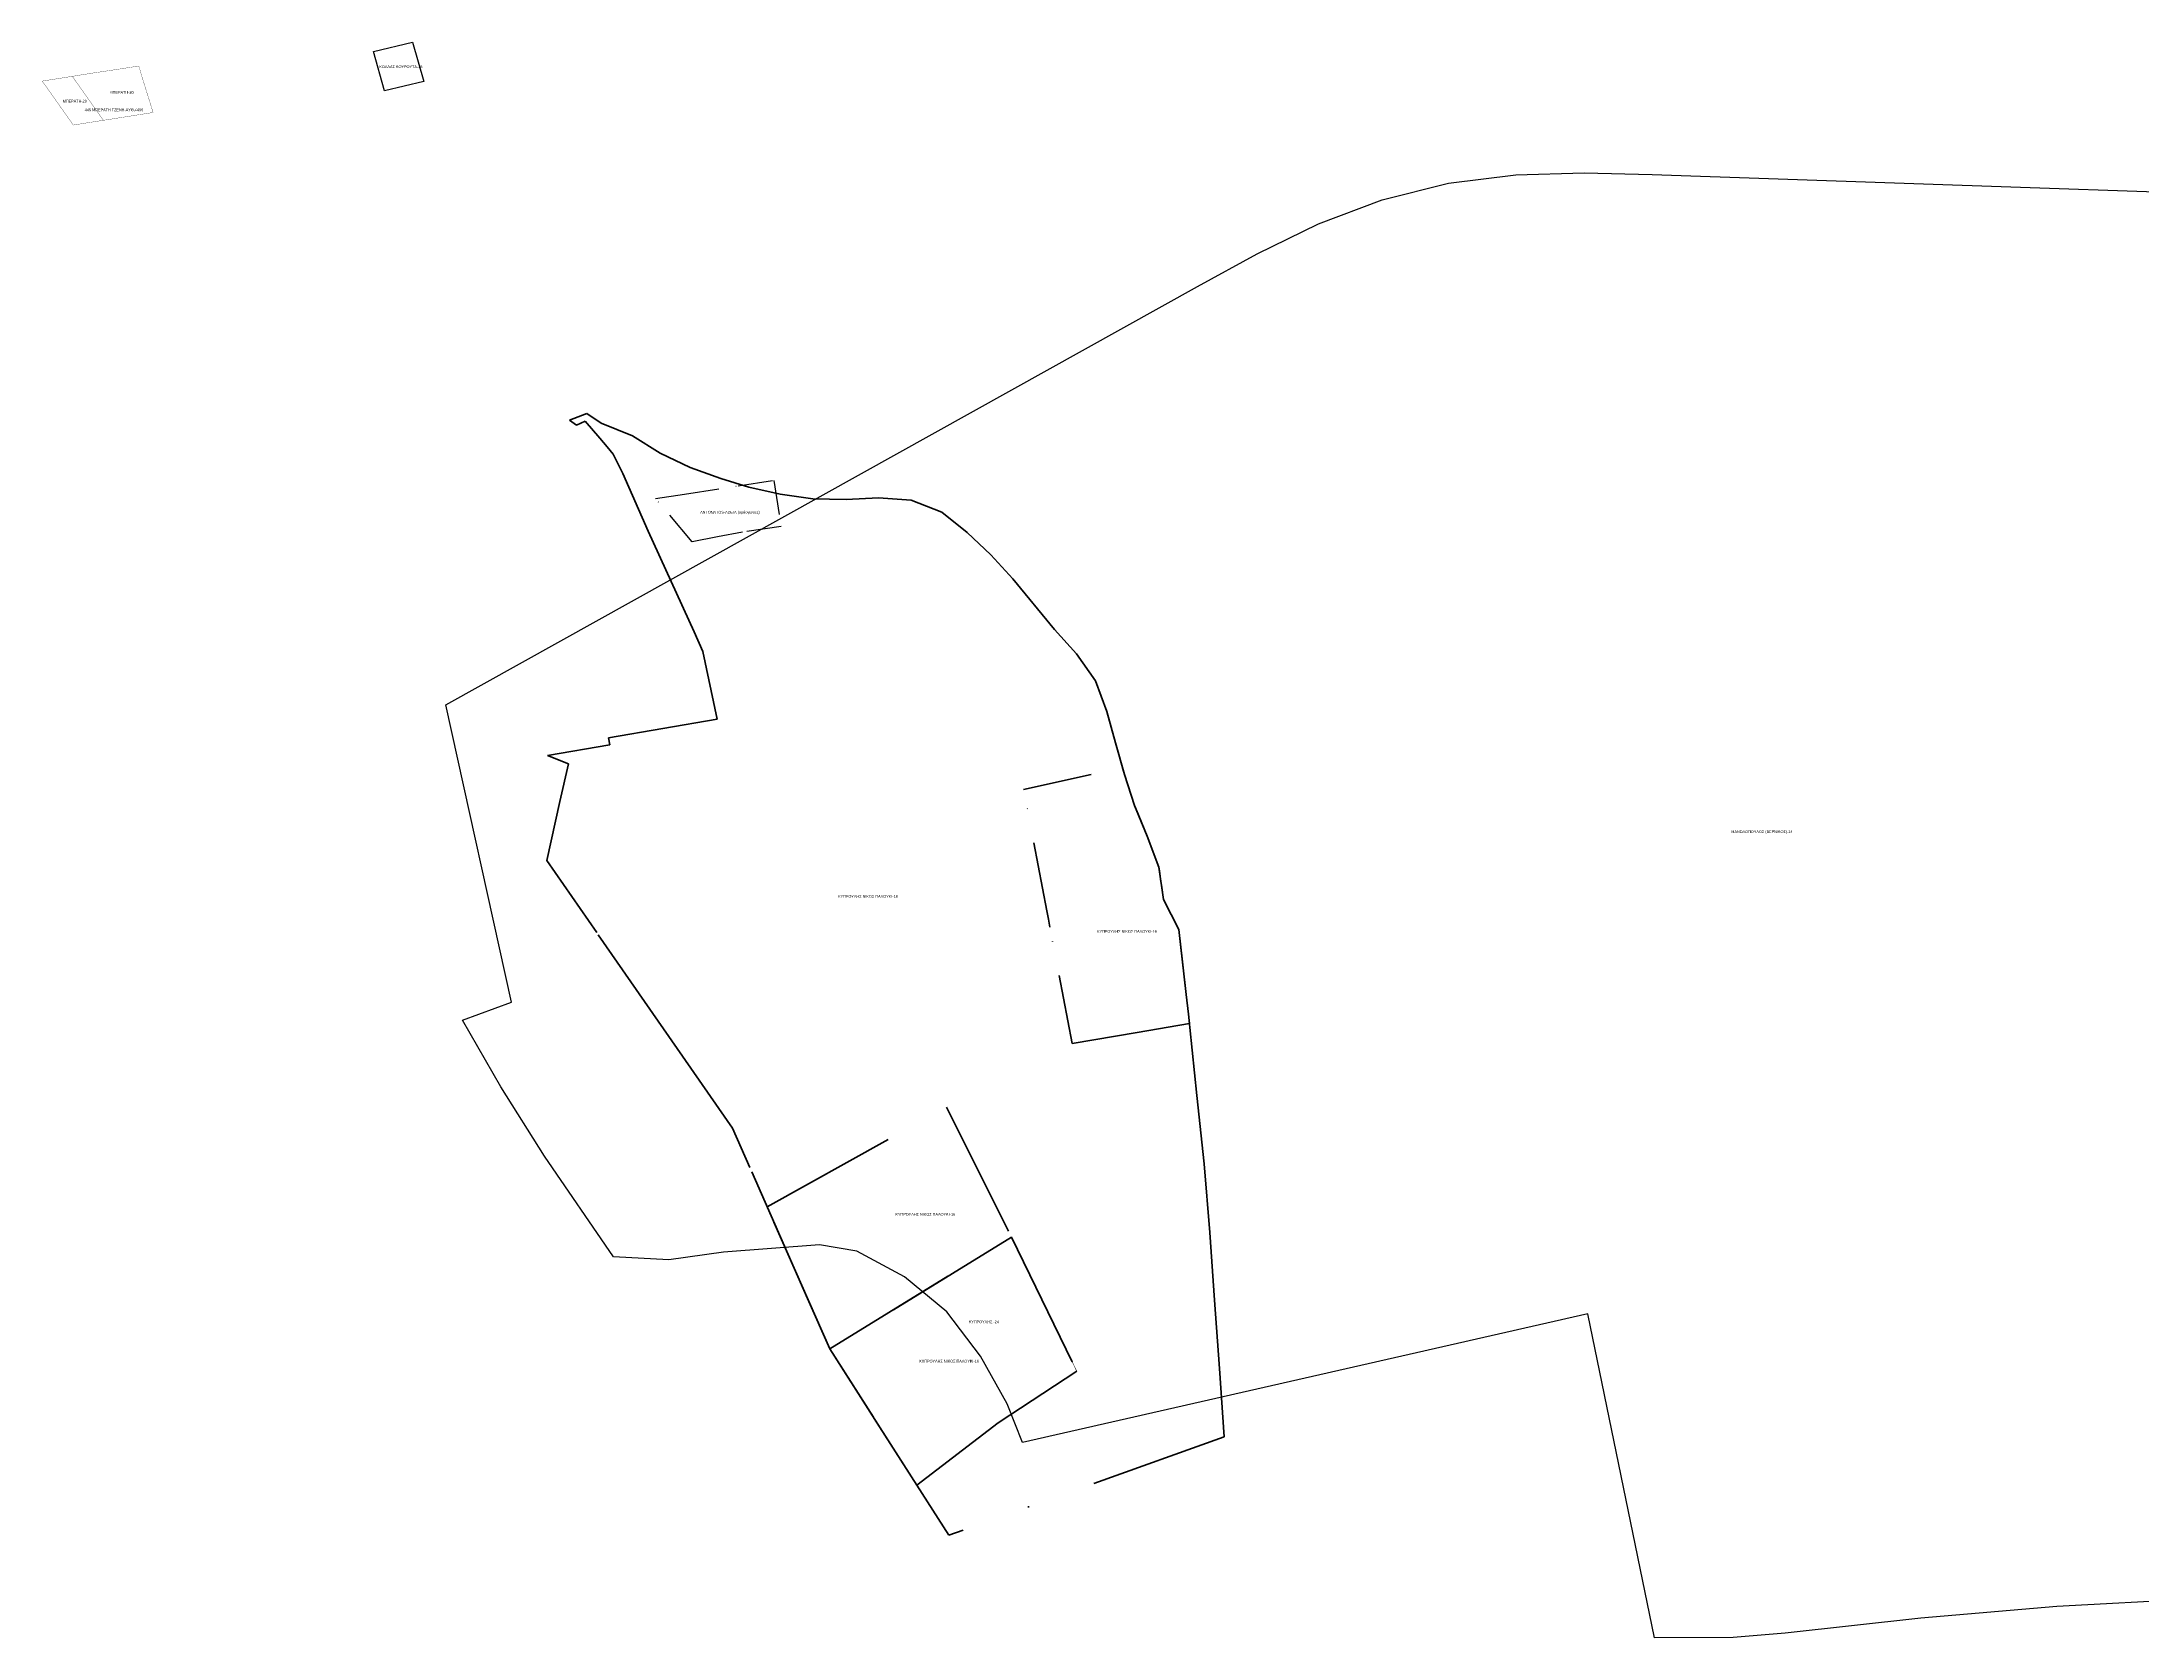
# Model space of a CAD drawing. Header units: metres. Extents: x 245125 to 394351, y 270578 to 4233311.
# Drawn here: x 261766 to 262536, y 4182486 to 4183071 of the extents above; entities that cross this region are included whole.
import ezdxf

# ---------------------------------------------------------------- set-up
doc = ezdxf.new("R2010")
doc.units = ezdxf.units.M
doc.linetypes.add('DASHDOT', pattern=[25.4, 12.7, -6.35, 0, -6.35])
doc.linetypes.add('t-orio', pattern=[0.79, 0.5, -0.12, 0.05, -0.12])
for name, color, linetype in [('4495-(431-531)', 215, 'Continuous'), ('ADEIA-agglika', 182, 'Continuous'), ('topo2014', 230, 'Continuous'), ('topo2015', 137, 'Continuous'), ('topo2016', 36, 'Continuous'), ('topo2020', 3, 'Continuous'), ('topo2024', 160, 'Continuous')]:
    doc.layers.add(name, color=color, linetype=linetype)
doc.styles.get("Standard").update_dxf_attribs({"font": 'arial.ttf'})

msp = doc.modelspace()

# ---------------------------------------------------------------- linework, layer by layer
at = {"layer": 'ADEIA-agglika', "color": 182, "linetype": 'DASHDOT'}
for p, q in [((262001.34, 4182905.28), (262021.02, 4182908.3)), ((262021.02, 4182908.3), (262034.11, 4182910.31)), ((262034.11, 4182910.31), (262036.79, 4182893.44)), ((261990.7, 4182903.65), (262001.34, 4182905.28)), ((262004.18, 4182887.83), (261990.7, 4182903.65)), ((262036.79, 4182893.44), (262022.65, 4182891.34)), ((262013.46, 4182889.59), (262004.18, 4182887.83)), ((262022.65, 4182891.34), (262013.46, 4182889.59))]:
    msp.add_line(p, q, dxfattribs=at)
at = {"layer": 'topo2014', "color": 230}
msp.add_lwpolyline([(262554.42, 4182500.24), (262504.47, 4182497.52), (262454.62, 4182493.26), (262404.91, 4182487.75), (262385.75, 4182486.17), (262357, 4182485.97), (262332.55, 4182604.76), (262125.25, 4182557.58), (262119.6, 4182571.76), (262109.91, 4182589.25), (262097.52, 4182605.47), (262082.06, 4182618.38), (262064.49, 4182627.82), (262050.81, 4182630.11), (262015.66, 4182627.35), (261995.59, 4182624.54), (261975.29, 4182625.7), (261950.05, 4182662.62), (261934.03, 4182688.05), (261919.99, 4182712.43), (261937.91, 4182719.01), (261913.9, 4182827.98), (262189.39, 4182981.34), (262211.33, 4182993.3), (262233.83, 4183004.29), (262257.16, 4183013.13), (262281.44, 4183019.2), (262306.14, 4183022.31), (262331.11, 4183023.08), (262356.09, 4183022.43), (262675.95, 4183011.41)], dxfattribs=at)
at = {"layer": 'topo2015', "color": 137, "ltscale": 0.1, "flags": 128}
msp.add_lwpolyline([(261891.37, 4183053.14), (261887.37, 4183067.51), (261901.65, 4183070.99), (261905.76, 4183056.48), (261891.37, 4183053.14)], dxfattribs=at)
at = {"layer": 'topo2016', "color": 36, "linetype": 'DASHDOT', "lineweight": 50, "ltscale": 4}
for points in [[(261959.21, 4182932.39), (261965.5, 4182934.85), (261970.86, 4182931.25), (261982.32, 4182926.66), (261992.49, 4182920.23), (262003.43, 4182914.99), (262014.69, 4182910.94), (262024.94, 4182907.78), (262036.44, 4182905.21), (262048.44, 4182903.51), (262060.61, 4182903.31), (262072.46, 4182903.95), (262084.47, 4182903.01), (262095.65, 4182898.68), (262104.94, 4182891.24), (262113.62, 4182882.97), (262121.74, 4182874.24), (262137.05, 4182855.64), (262145.12, 4182846.72), (262152.07, 4182836.88), (262156.12, 4182825.64), (262159.33, 4182814.08), (262162.67, 4182802.49), (262166.36, 4182791.12), (262171.01, 4182779.92), (262175.26, 4182768.57), (262176.98, 4182756.61), (262182.54, 4182745.63), (262183.97, 4182733.77), (262185.28, 4182721.84), (262186.09, 4182714.6), (262186.62, 4182709.75), (262189.22, 4182684.79), (262191.83, 4182659.82), (262193.95, 4182634.61), (262195.7, 4182609.78), (262197.46, 4182584.74), (262199.23, 4182559.71), (262098.31, 4182523.65), (262070.64, 4182566.86), (262054.6, 4182591.92), (262046.48, 4182610.36), (262025.32, 4182658.42), (262018.96, 4182672.88), (261998.72, 4182702.02), (261969.17, 4182744.56), (261950.85, 4182770.94), (261955.69, 4182792.63), (261958.78, 4182806.46), (261951.07, 4182809.44), (261973.99, 4182813.36), (261973.54, 4182815.95), (262013.28, 4182822.76), (262008.09, 4182847.54), (262004.84, 4182854.74), (261988.08, 4182891.71), (261978.75, 4182912.82), (261975.19, 4182919.9), (261973.01, 4182922.63), (261970.3, 4182925.73), (261964.93, 4182931.96), (261961.77, 4182930.53)], [(262031.64, 4182644.07), (262097.4, 4182680.56), (262121.27, 4182632.94), (262054.6, 4182591.92)], [(262121.27, 4182632.94), (262145.16, 4182583.76), (262116.31, 4182564.84), (262086.56, 4182541.99), (262070.29, 4182567.41), (262054.6, 4182591.92), (262121.27, 4182632.94)]]:
    msp.add_lwpolyline(points, close=True, dxfattribs=at)
at = {"layer": 'topo2016', "color": 36, "linetype": 'DASHDOT', "lineweight": 50, "ltscale": 2}
msp.add_lwpolyline([(262161.96, 4182804.98), (262162.67, 4182802.49), (262166.36, 4182791.12), (262167.65, 4182788.01), (262171.01, 4182779.92), (262175.26, 4182768.57), (262175.46, 4182767.15), (262175.9, 4182764.12), (262176.33, 4182761.1), (262176.98, 4182756.61), (262182.54, 4182745.63), (262183.19, 4182740.21), (262185.28, 4182721.84), (262186.09, 4182714.6), (262186.47, 4182711.17), (262167.25, 4182707.9), (262143.44, 4182703.86), (262135.31, 4182746.51), (262134.74, 4182749.5), (262134.17, 4182752.48), (262125.69, 4182796.97), (262161.96, 4182804.98)], dxfattribs=at)
at = {"layer": 'topo2020', "color": 3, "ltscale": 20, "const_width": 0.1}
for points in [[(261765.9, 4183056.67), (261776.92, 4183058.41), (261783.75, 4183059.5), (261796.23, 4183061.39), (261799.02, 4183061.84), (261801.34, 4183062.17), (261802.35, 4183058.63), (261802.93, 4183056.74), (261806.55, 4183045.15), (261788.31, 4183042.29), (261783.17, 4183041.49), (261777.3, 4183040.54)], [(261776.92, 4183058.41), (261783.75, 4183059.5), (261796.23, 4183061.39), (261799.02, 4183061.84), (261801.34, 4183062.17), (261802.35, 4183058.63), (261802.93, 4183056.74), (261806.55, 4183045.15), (261788.31, 4183042.29)]]:
    msp.add_lwpolyline(points, close=True, dxfattribs=at)
at = {"layer": 'topo2024', "linetype": 't-orio', "ltscale": 2, "const_width": 0.2}
msp.add_lwpolyline([(262121.27, 4182632.94), (262145.16, 4182583.76), (262116.31, 4182564.84), (262101.01, 4182553.09), (262094.52, 4182548.11), (262086.56, 4182541.99), (262070.29, 4182567.41), (262054.6, 4182591.92), (262063.19, 4182597.21), (262071.79, 4182602.5), (262121.27, 4182632.94)], close=True, dxfattribs=at)

# ---------------------------------------------------------------- texts
at = {"layer": '4495-(431-531)', "color": 215, "insert": (261781.46, 4183046.63), "char_height": 1, "width": 24.8153, "attachment_point": 1}
msp.add_mtext('445 ΜΠΕΡΑΤΗ ΤΖΕΝΗ-ΑΥΘ.4495', dxfattribs=at)
at = {"layer": 'ADEIA-agglika', "color": 182, "insert": (262007.09, 4182899.13), "char_height": 1, "width": 23.2949, "attachment_point": 1}
msp.add_mtext('ANTONATOS-ADEIA (ορθογωνιες)', dxfattribs=at)
at = {"layer": 'topo2014', "color": 230, "lineweight": 35, "ltscale": 2, "insert": (262385.09, 4182782.02), "char_height": 1, "width": 33.8782, "attachment_point": 1}
msp.add_mtext('ΜΑΝΩΛΟΠΟΥΛΟΣ (ΒΕΡΝΙΚΟΣ)-14', dxfattribs=at)
at = {"layer": 'topo2015', "color": 137, "insert": (261889.5, 4183062.43), "char_height": 1, "width": 17.175, "attachment_point": 1}
msp.add_mtext('ΚΟΛΛΑΣ ΚΟΥΡΟΥΤΑ-15', dxfattribs=at)
at = {"layer": 'topo2016', "color": 36, "char_height": 1, "attachment_point": 1}
for insert, width in [((262057.64, 4182758.3), 38.5487), ((262152.57, 4182745.46), 26.6838), ((262078.66, 4182641.78), 27.57), ((262087.39, 4182587.95), 32.1529)]:
    msp.add_mtext('ΚΥΠΡΟΥΛΗΣ ΝΙΚΟΣ ΠΑΛΟΥΚΙ-16', dxfattribs=dict(at, insert=insert, width=width))
at = {"layer": 'topo2020', "color": 3, "char_height": 1, "width": 3.6605, "attachment_point": 1}
for insert in [(261773.4, 4183049.81), (261790.57, 4183053.02)]:
    msp.add_mtext('ΜΠΕΡΑΤΗ-20', dxfattribs=dict(at, insert=insert))
at = {"layer": 'topo2024', "insert": (262105.58, 4182602.36), "char_height": 1, "width": 32.1529, "attachment_point": 1}
msp.add_mtext('ΚΥΠΡΟΥΛΗΣ -24', dxfattribs=at)

doc.saveas('drawing.dxf')
